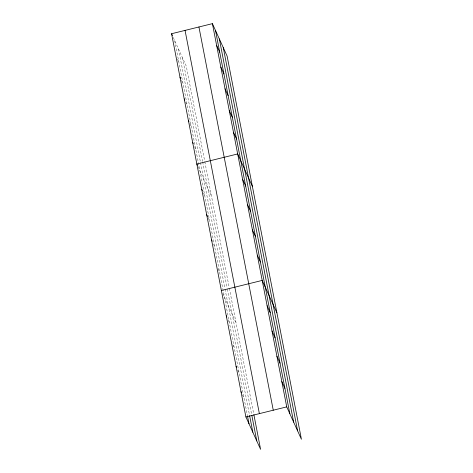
<?xml version="1.0" encoding="UTF-8"?>
<svg xmlns="http://www.w3.org/2000/svg" width="473" height="473" viewBox="0 0 473 473"><rect width="100%" height="100%" fill="white"/><g stroke="black" fill="none" stroke-linecap="round" stroke-linejoin="round"><path stroke-width="0.35" stroke-dasharray="2.37 1.77" d="M173.266 37.456L186.267 66.114L204.661 160.944M177.481 59.172L178.889 62.288M181.407 80.268L183.104 84.005M185.623 101.985L187.314 105.721M189.833 123.701L191.524 127.438M194.61 146.665L195.739 149.155M197.974 166.514L211.537 196.413M203.443 193.049L204.856 196.165M208.067 217.722L209.764 221.459M213.536 244.257L214.665 246.752M218.159 268.93L219.573 272.04M222.783 293.603L236.068 322.882M228.258 320.138L229.387 322.627M232.882 344.811L234.289 347.921M237.783 370.105L239.196 373.215M242.407 394.778L244.103 398.508M204.797 161.671L229.198 287.472M229.34 288.193L253.729 413.94M182.442 57.688L202.521 161.204M202.663 161.926L227.058 287.714M227.336 289.157L251.583 414.182M178.504 49.003L200.404 161.926M200.546 162.653L224.941 288.424M225.077 289.145L249.466 414.892M174.679 40.572L247.468 415.856"/><path stroke-width="0.71" d="M253.871 414.661L260.593 449.35L245.901 416.955L171.575 33.725L212.407 23.65L227.099 56.045L301.425 439.275L286.733 406.886L212.407 23.65M221.376 290.493L262.202 280.418L276.9 312.807M245.901 416.955L286.733 406.886M216.616 45.367L219.72 52.213M220.826 67.083L223.936 73.93M225.042 88.8L228.146 95.647M229.251 110.516L232.355 117.363M233.467 132.233L236.571 139.08M252.369 186.344L237.677 153.95L196.845 164.025L197.412 165.266M242.584 179.243L245.688 186.09M171.575 33.725L172.42 35.593M247.485 204.537L250.595 211.384M252.393 229.831L255.497 236.677M179.994 77.158L180.562 78.4M257.3 255.124L260.404 261.971M184.21 98.875L184.772 100.116M188.42 120.591L188.987 121.833M267.109 305.712L270.213 312.558M192.635 142.308L193.197 143.55M272.016 331.005L275.12 337.846M201.752 189.318L202.314 190.56M276.924 356.299L280.028 363.14M206.654 214.612L207.505 216.48M281.825 381.593L284.935 388.434M211.561 239.906L212.129 241.147M226.277 315.787L226.845 317.028M236.092 366.368L236.654 367.616M240.994 391.662L241.561 392.909M223.274 47.613L297.6 430.844M219.336 38.928L293.662 422.158M215.511 30.497L289.837 413.727M198.932 26.973L273.258 410.209M185.049 30.402L259.375 413.633M251.867 415.625L256.774 440.919M249.608 415.613L252.83 432.233M247.604 416.577L249.005 423.802"/></g></svg>
